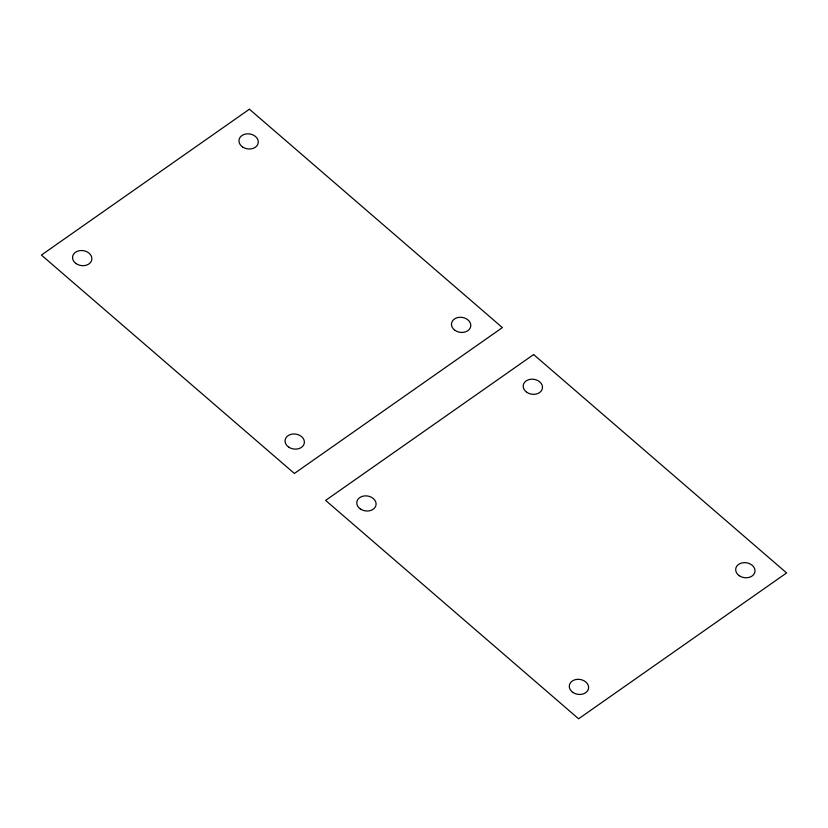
<?xml version="1.0" encoding="UTF-8"?>
<svg xmlns="http://www.w3.org/2000/svg" width="828" height="828" viewBox="0 0 828 828"><rect width="100%" height="100%" fill="white"/><g stroke="black" fill="none" stroke-linecap="round" stroke-linejoin="round"><path stroke-width="1.24" d="M249.404 109.213L41.4 255.065L294.385 473.45L502.389 327.598L249.404 109.213M533.615 354.55L325.611 500.402L578.596 718.787L786.6 572.935L533.615 354.55M455.048 330.382A9.719 7.535 8.6 0 0 470.687 326.605A9.719 7.535 8.6 0 0 457.656 317.59A9.719 7.535 8.6 0 0 455.048 330.382M288.641 447.068A9.719 7.535 8.6 0 0 304.28 443.29A9.719 7.535 8.6 0 0 291.259 434.276A9.719 7.535 8.6 0 0 288.641 447.068M76.135 263.625A9.719 7.535 8.6 0 0 91.773 259.847A9.719 7.535 8.6 0 0 78.753 250.832A9.719 7.535 8.6 0 0 76.135 263.625M242.542 146.939A9.719 7.535 8.6 0 0 258.181 143.172A9.719 7.535 8.6 0 0 245.15 134.146A9.719 7.535 8.6 0 0 242.542 146.939M572.852 692.405A9.719 7.535 8.6 0 0 588.491 688.637A9.719 7.535 8.6 0 0 575.47 679.622A9.719 7.535 8.6 0 0 572.852 692.405M360.346 508.961A9.719 7.535 8.6 0 0 375.984 505.194A9.719 7.535 8.6 0 0 362.964 496.179A9.719 7.535 8.6 0 0 360.346 508.961M526.753 392.275A9.719 7.535 8.6 0 0 542.392 388.508A9.719 7.535 8.6 0 0 529.361 379.493A9.719 7.535 8.6 0 0 526.753 392.275M739.259 575.719A9.719 7.535 8.6 0 0 754.898 571.951A9.719 7.535 8.6 0 0 741.867 562.936A9.719 7.535 8.6 0 0 739.259 575.719"/></g></svg>
